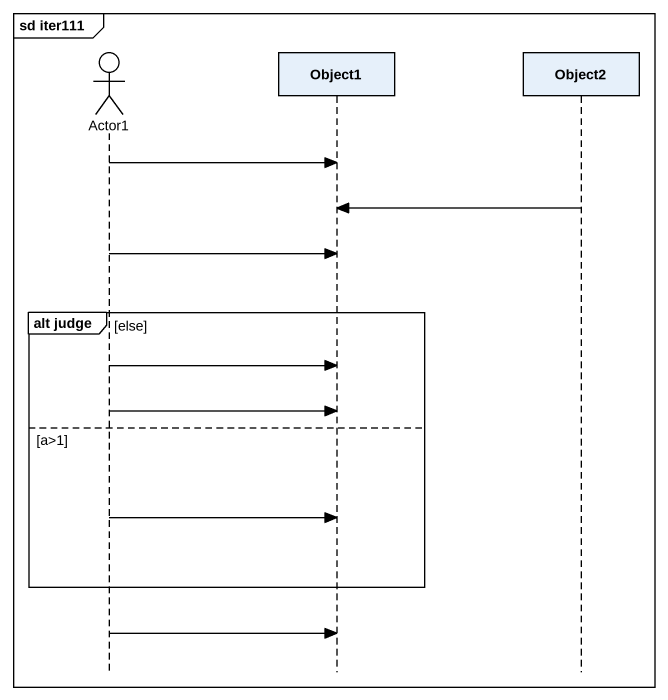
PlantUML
@startuml
mainframe sd iter111
hide footbox
actor Actor1
participant Object1
participant Object2

Actor1 -> Object1
Object2 -> Object1
Actor1 -> Object1
group alt judge [else]
  Actor1 -> Object1
  Actor1 -> Object1
else a>1
  Actor1 -> Object1
end
Actor1 -> Object1
@enduml
